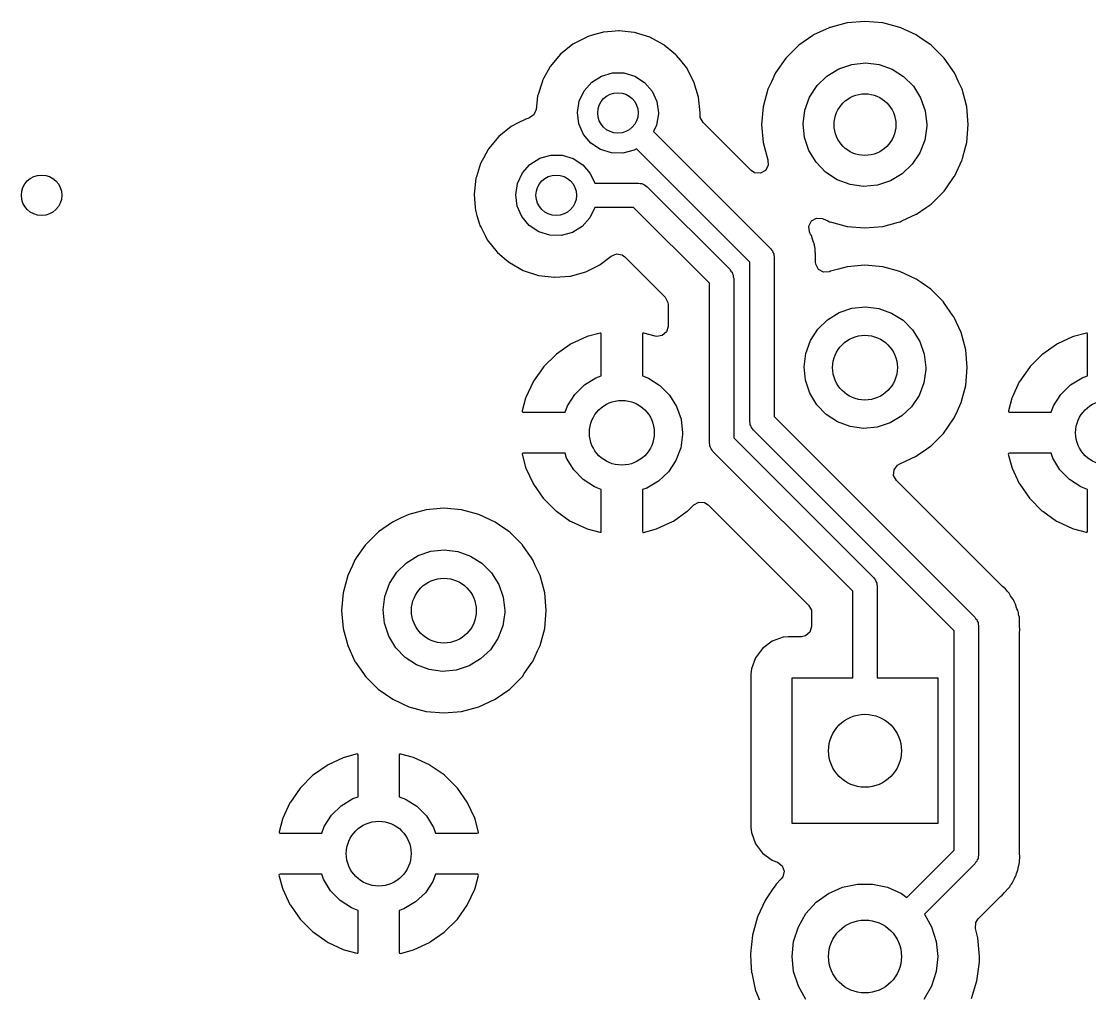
# Model space of a CAD drawing. Extents: x 108 to 192, y -154 to -46.
# Drawn here: x 151.9 to 165.08, y -113.23 to -101.23 of the extents above; entities that cross this region are included whole.
import ezdxf

# ---------------------------------------------------------------- set-up
doc = ezdxf.new("R2010")
doc.units = 0
doc.layers.add('BLACK', color=7, linetype='CONTINUOUS')

msp = doc.modelspace()

# ---------------------------------------------------------------- linework, layer by layer
at = {"layer": 'BLACK', "linetype": 'CONTINUOUS'}
for p, q in [((162.306, -101.231), (162.085, -101.25)), ((162.527, -101.25), (162.306, -101.231)), ((159.062, -101.368), (158.957, -101.399)), ((159.068, -101.367), (159.062, -101.368)), ((159.062, -101.368), (159.062, -101.368)), ((159.074, -101.366), (159.068, -101.367)), ((159.183, -101.356), (159.074, -101.366)), ((159.074, -101.366), (159.074, -101.366)), ((159.265, -101.349), (159.183, -101.356)), ((159.271, -101.349), (159.265, -101.349)), ((159.456, -101.369), (159.271, -101.349)), ((159.271, -101.349), (159.271, -101.349)), ((159.462, -101.369), (159.456, -101.369)), ((159.456, -101.369), (159.456, -101.369)), ((159.651, -101.428), (159.462, -101.369)), ((161.865, -101.31), (161.673, -101.399)), ((161.87, -101.308), (161.865, -101.31)), ((161.865, -101.31), (161.865, -101.31)), ((161.875, -101.306), (161.87, -101.308)), ((161.95, -101.286), (161.875, -101.306)), ((161.875, -101.306), (161.875, -101.306)), ((162.085, -101.25), (161.95, -101.286)), ((162.662, -101.286), (162.527, -101.25)), ((162.737, -101.306), (162.662, -101.286)), ((162.742, -101.308), (162.737, -101.306)), ((162.737, -101.306), (162.737, -101.306)), ((162.747, -101.31), (162.742, -101.308)), ((162.939, -101.399), (162.747, -101.31)), ((162.747, -101.31), (162.747, -101.31)), ((158.782, -101.473), (158.703, -101.514)), ((158.873, -101.425), (158.782, -101.473)), ((158.878, -101.422), (158.873, -101.425)), ((158.873, -101.425), (158.873, -101.425)), ((158.957, -101.399), (158.878, -101.422)), ((159.825, -101.522), (159.651, -101.428)), ((161.664, -101.405), (161.491, -101.526)), ((161.668, -101.402), (161.664, -101.405)), ((161.664, -101.405), (161.664, -101.405)), ((161.673, -101.399), (161.668, -101.402)), ((161.673, -101.399), (161.673, -101.399)), ((162.944, -101.402), (162.939, -101.399)), ((162.939, -101.399), (162.939, -101.399)), ((162.985, -101.431), (162.944, -101.402)), ((163.121, -101.526), (162.985, -101.431)), ((158.703, -101.514), (158.549, -101.638)), ((159.829, -101.526), (159.825, -101.522)), ((159.971, -101.643), (159.829, -101.526)), ((159.829, -101.526), (159.829, -101.526)), ((161.486, -101.529), (161.329, -101.686)), ((161.491, -101.526), (161.486, -101.529)), ((161.491, -101.526), (161.491, -101.526)), ((163.126, -101.529), (163.121, -101.526)), ((163.121, -101.526), (163.121, -101.526)), ((163.283, -101.686), (163.126, -101.529)), ((158.549, -101.638), (158.422, -101.789)), ((159.977, -101.648), (159.971, -101.643)), ((159.981, -101.653), (159.977, -101.648)), ((160.032, -101.715), (159.981, -101.653)), ((159.981, -101.653), (159.981, -101.653)), ((160.102, -101.801), (160.032, -101.715)), ((161.329, -101.686), (161.202, -101.868)), ((161.982, -101.817), (162.142, -101.762)), ((162.142, -101.762), (162.311, -101.744)), ((162.311, -101.744), (162.48, -101.764)), ((162.48, -101.764), (162.64, -101.821)), ((163.41, -101.868), (163.283, -101.686)), ((158.419, -101.795), (158.34, -101.938)), ((158.422, -101.789), (158.419, -101.795)), ((158.419, -101.795), (158.419, -101.795)), ((159.054, -101.906), (159.19, -101.867)), ((159.19, -101.867), (159.332, -101.867)), ((159.332, -101.867), (159.468, -101.908)), ((160.195, -101.976), (160.102, -101.801)), ((161.199, -101.873), (161.151, -101.976)), ((161.202, -101.868), (161.199, -101.873)), ((161.199, -101.873), (161.199, -101.873)), ((161.837, -101.906), (161.982, -101.817)), ((162.64, -101.821), (162.783, -101.912)), ((163.413, -101.873), (163.41, -101.868)), ((163.461, -101.976), (163.413, -101.873)), ((163.413, -101.873), (163.413, -101.873)), ((158.325, -101.969), (158.269, -102.145)), ((158.327, -101.963), (158.325, -101.969)), ((158.325, -101.969), (158.325, -101.969)), ((158.34, -101.938), (158.327, -101.963)), ((158.84, -102.087), (158.934, -101.981)), ((158.934, -101.981), (159.054, -101.906)), ((159.468, -101.908), (159.587, -101.985)), ((159.587, -101.985), (159.679, -102.093)), ((160.252, -102.165), (160.195, -101.976)), ((161.151, -101.976), (161.108, -102.07)), ((161.623, -102.167), (161.715, -102.024)), ((161.715, -102.024), (161.837, -101.906)), ((162.783, -101.912), (162.903, -102.033)), ((163.504, -102.07), (163.461, -101.976)), ((158.267, -102.151), (158.257, -102.241)), ((158.269, -102.145), (158.267, -102.151)), ((158.78, -102.216), (158.84, -102.087)), ((159.679, -102.093), (159.738, -102.222)), ((161.108, -102.07), (161.05, -102.285)), ((162.903, -102.033), (162.993, -102.177)), ((163.562, -102.285), (163.504, -102.07)), ((158.257, -102.241), (158.248, -102.319)), ((158.758, -102.356), (158.78, -102.216)), ((159.738, -102.222), (159.758, -102.362)), ((160.271, -102.362), (160.252, -102.165)), ((161.05, -102.285), (161.031, -102.506)), ((161.565, -102.327), (161.623, -102.167)), ((162.993, -102.177), (163.049, -102.337)), ((163.581, -102.506), (163.562, -102.285)), ((158.158, -102.426), (158.122, -102.437)), ((158.22, -102.385), (158.158, -102.426)), ((158.248, -102.319), (158.22, -102.385)), ((158.776, -102.496), (158.758, -102.356)), ((159.758, -102.374), (159.734, -102.514)), ((159.758, -102.362), (159.758, -102.374)), ((160.271, -102.366), (160.271, -102.362)), ((160.271, -102.39), (160.271, -102.366)), ((160.271, -102.366), (160.271, -102.366)), ((160.274, -102.418), (160.271, -102.39)), ((160.308, -102.481), (160.274, -102.418)), ((161.544, -102.495), (161.565, -102.327)), ((163.049, -102.337), (163.068, -102.506)), ((157.941, -102.53), (157.787, -102.654)), ((158.036, -102.481), (157.941, -102.53)), ((158.111, -102.441), (158.036, -102.481)), ((158.116, -102.438), (158.111, -102.441)), ((158.111, -102.441), (158.111, -102.441)), ((158.122, -102.437), (158.116, -102.438)), ((158.122, -102.437), (158.122, -102.437)), ((158.834, -102.626), (158.776, -102.496)), ((159.734, -102.514), (159.698, -102.59)), ((160.9, -103.073), (160.308, -102.481)), ((161.031, -102.506), (161.05, -102.727)), ((161.561, -102.664), (161.544, -102.495)), ((163.068, -102.527), (163.044, -102.696)), ((163.068, -102.506), (163.068, -102.527)), ((163.562, -102.727), (163.581, -102.506)), ((157.787, -102.654), (157.66, -102.805)), ((158.925, -102.735), (158.834, -102.626)), ((159.698, -102.59), (161.142, -104.034)), ((161.614, -102.826), (161.561, -102.664)), ((157.657, -102.811), (157.598, -102.918)), ((157.66, -102.805), (157.657, -102.811)), ((157.657, -102.811), (157.657, -102.811)), ((159.043, -102.813), (158.925, -102.735)), ((159.178, -102.856), (159.043, -102.813)), ((159.457, -102.821), (159.32, -102.858)), ((159.486, -102.803), (159.457, -102.821)), ((160.886, -104.202), (159.486, -102.803)), ((161.05, -102.727), (161.108, -102.942)), ((163.044, -102.696), (162.984, -102.854)), ((163.51, -102.923), (163.547, -102.784)), ((163.547, -102.784), (163.562, -102.727)), ((157.598, -102.918), (157.565, -102.979)), ((158.172, -102.997), (158.292, -102.922)), ((158.292, -102.922), (158.428, -102.883)), ((158.428, -102.883), (158.57, -102.883)), ((158.57, -102.883), (158.706, -102.924)), ((158.706, -102.924), (158.825, -103.001)), ((159.32, -102.858), (159.178, -102.856)), ((161.108, -102.942), (161.108, -102.942)), ((161.108, -102.942), (161.112, -103.011)), ((161.702, -102.971), (161.614, -102.826)), ((162.984, -102.854), (162.89, -102.996)), ((163.413, -103.139), (163.502, -102.947)), ((163.502, -102.947), (163.504, -102.942)), ((163.502, -102.947), (163.502, -102.947)), ((163.504, -102.942), (163.51, -102.923)), ((157.563, -102.985), (157.511, -103.149)), ((157.565, -102.979), (157.563, -102.985)), ((157.563, -102.985), (157.563, -102.985)), ((158.078, -103.103), (158.172, -102.997)), ((158.825, -103.001), (158.917, -103.109)), ((160.944, -103.101), (160.9, -103.073)), ((161.077, -103.073), (161.015, -103.107)), ((161.112, -103.011), (161.077, -103.073)), ((161.82, -103.093), (161.702, -102.971)), ((162.89, -102.996), (162.767, -103.113)), ((157.505, -103.167), (157.483, -103.364)), ((157.511, -103.149), (157.505, -103.167)), ((158.018, -103.232), (158.078, -103.103)), ((158.917, -103.109), (158.972, -103.228)), ((161.015, -103.107), (160.944, -103.101)), ((161.962, -103.186), (161.82, -103.093)), ((162.122, -103.245), (161.962, -103.186)), ((162.621, -103.2), (162.459, -103.252)), ((162.767, -103.113), (162.621, -103.2)), ((163.303, -103.297), (163.407, -103.148)), ((163.407, -103.148), (163.41, -103.144)), ((163.407, -103.148), (163.407, -103.148)), ((163.41, -103.144), (163.413, -103.139)), ((163.413, -103.139), (163.413, -103.139)), ((157.996, -103.372), (158.018, -103.232)), ((158.972, -103.228), (159.512, -103.228)), ((159.512, -103.228), (159.531, -103.233)), ((159.531, -103.233), (159.551, -103.233)), ((159.551, -103.233), (159.568, -103.243)), ((159.568, -103.243), (159.587, -103.248)), ((159.587, -103.248), (159.601, -103.262)), ((159.601, -103.262), (159.618, -103.272)), ((159.618, -103.272), (160.643, -104.296)), ((162.29, -103.268), (162.122, -103.245)), ((162.459, -103.252), (162.29, -103.268)), ((163.126, -103.483), (163.283, -103.326)), ((163.283, -103.326), (163.303, -103.297)), ((157.483, -103.364), (157.483, -103.37)), ((157.483, -103.37), (157.497, -103.531)), ((158.014, -103.512), (157.996, -103.372)), ((157.497, -103.531), (157.499, -103.561)), ((157.499, -103.561), (157.518, -103.626)), ((158.072, -103.642), (158.014, -103.512)), ((158.972, -103.53), (158.911, -103.658)), ((158.973, -103.528), (158.972, -103.53)), ((159.45, -103.528), (158.973, -103.528)), ((160.386, -104.465), (159.45, -103.528)), ((162.763, -103.695), (162.939, -103.613)), ((162.939, -103.613), (162.944, -103.61)), ((162.939, -103.613), (162.939, -103.613)), ((162.944, -103.61), (163.06, -103.529)), ((163.06, -103.529), (163.121, -103.486)), ((163.121, -103.486), (163.126, -103.483)), ((163.121, -103.486), (163.121, -103.486)), ((157.518, -103.626), (157.549, -103.733)), ((157.549, -103.733), (157.554, -103.751)), ((158.163, -103.751), (158.072, -103.642)), ((158.911, -103.658), (158.815, -103.763)), ((161.614, -103.758), (161.647, -103.695)), ((161.647, -103.695), (161.709, -103.659)), ((161.709, -103.659), (161.78, -103.663)), ((161.78, -103.663), (161.791, -103.668)), ((161.791, -103.668), (161.849, -103.695)), ((161.849, -103.695), (161.87, -103.704)), ((161.87, -103.704), (161.875, -103.706)), ((161.875, -103.706), (161.875, -103.706)), ((161.875, -103.706), (161.894, -103.711)), ((161.894, -103.711), (162.085, -103.762)), ((162.527, -103.762), (162.718, -103.711)), ((162.718, -103.711), (162.737, -103.706)), ((162.737, -103.706), (162.742, -103.704)), ((162.737, -103.706), (162.737, -103.706)), ((162.742, -103.704), (162.763, -103.695)), ((157.554, -103.751), (157.568, -103.778)), ((157.568, -103.778), (157.622, -103.884)), ((158.281, -103.829), (158.163, -103.751)), ((158.416, -103.872), (158.281, -103.829)), ((158.558, -103.874), (158.416, -103.872)), ((158.695, -103.837), (158.558, -103.874)), ((158.815, -103.763), (158.695, -103.837)), ((161.621, -103.828), (161.614, -103.758)), ((161.626, -103.84), (161.621, -103.828)), ((161.634, -103.858), (161.626, -103.84)), ((161.645, -103.876), (161.634, -103.858)), ((161.658, -103.921), (161.645, -103.876)), ((162.085, -103.762), (162.306, -103.781)), ((162.306, -103.781), (162.527, -103.762)), ((157.622, -103.884), (157.644, -103.927)), ((157.644, -103.927), (157.767, -104.082)), ((161.662, -103.932), (161.658, -103.921)), ((161.676, -103.968), (161.662, -103.932)), ((161.679, -103.975), (161.676, -103.968)), ((161.676, -103.968), (161.676, -103.968)), ((161.68, -103.983), (161.679, -103.975)), ((161.682, -103.996), (161.68, -103.983)), ((161.68, -103.983), (161.68, -103.983)), ((161.686, -104.016), (161.682, -103.996)), ((157.767, -104.082), (157.772, -104.086)), ((157.772, -104.086), (157.772, -104.086)), ((157.772, -104.086), (157.883, -104.181)), ((159.039, -104.234), (159.174, -104.128)), ((159.174, -104.128), (159.24, -104.102)), ((159.24, -104.102), (159.31, -104.115)), ((159.31, -104.115), (159.341, -104.138)), ((159.341, -104.138), (159.841, -104.638)), ((161.142, -104.034), (161.152, -104.051)), ((161.152, -104.051), (161.166, -104.065)), ((161.166, -104.065), (161.171, -104.084)), ((161.171, -104.084), (161.181, -104.101)), ((161.181, -104.101), (161.181, -104.121)), ((161.181, -104.121), (161.186, -104.14)), ((161.186, -104.14), (161.186, -106.11)), ((161.692, -104.036), (161.686, -104.016)), ((161.693, -104.071), (161.692, -104.036)), ((161.693, -104.082), (161.693, -104.071)), ((161.694, -104.094), (161.693, -104.082)), ((161.695, -104.099), (161.694, -104.094)), ((161.695, -104.128), (161.695, -104.099)), ((161.695, -104.132), (161.695, -104.128)), ((161.697, -104.202), (161.695, -104.132)), ((157.883, -104.181), (157.918, -104.21)), ((157.918, -104.21), (158.09, -104.307)), ((158.868, -104.32), (159.033, -104.236)), ((159.033, -104.236), (159.039, -104.234)), ((159.033, -104.236), (159.033, -104.236)), ((160.886, -106.172), (160.886, -104.202)), ((161.699, -104.23), (161.697, -104.202)), ((161.697, -104.202), (161.697, -104.202)), ((161.732, -104.293), (161.699, -104.23)), ((162.087, -104.262), (161.98, -104.29)), ((162.306, -104.243), (162.087, -104.262)), ((162.525, -104.262), (162.306, -104.243)), ((162.738, -104.319), (162.525, -104.262)), ((158.09, -104.307), (158.278, -104.368)), ((158.278, -104.368), (158.475, -104.391)), ((158.475, -104.391), (158.481, -104.391)), ((158.481, -104.391), (158.666, -104.376)), ((158.481, -104.391), (158.481, -104.391)), ((158.666, -104.376), (158.666, -104.376)), ((158.666, -104.376), (158.672, -104.376)), ((158.672, -104.376), (158.862, -104.323)), ((158.862, -104.323), (158.868, -104.32)), ((158.868, -104.32), (158.868, -104.32)), ((160.643, -104.296), (160.652, -104.314)), ((160.652, -104.314), (160.666, -104.327)), ((160.666, -104.327), (160.672, -104.347)), ((160.672, -104.347), (160.681, -104.364)), ((160.681, -104.364), (160.681, -104.383)), ((160.681, -104.383), (160.686, -104.402)), ((160.686, -104.402), (160.686, -106.372)), ((161.794, -104.327), (161.732, -104.293)), ((161.865, -104.323), (161.794, -104.327)), ((161.869, -104.321), (161.865, -104.323)), ((161.874, -104.319), (161.869, -104.321)), ((161.879, -104.317), (161.874, -104.319)), ((161.98, -104.29), (161.879, -104.317)), ((162.938, -104.412), (162.738, -104.319)), ((160.386, -106.434), (160.386, -104.465)), ((163.001, -104.456), (162.938, -104.412)), ((163.118, -104.538), (163.001, -104.456)), ((159.841, -104.638), (159.875, -104.701)), ((163.274, -104.694), (163.118, -104.538)), ((159.875, -104.701), (159.878, -104.727)), ((159.878, -104.727), (159.878, -104.997)), ((161.987, -104.827), (162.145, -104.773)), ((162.145, -104.773), (162.311, -104.756)), ((162.311, -104.756), (162.477, -104.776)), ((162.477, -104.776), (162.635, -104.832)), ((163.277, -104.698), (163.274, -104.694)), ((163.396, -104.869), (163.277, -104.698)), ((163.277, -104.698), (163.277, -104.698)), ((161.725, -105.032), (161.844, -104.915)), ((161.844, -104.915), (161.987, -104.827)), ((162.635, -104.832), (162.776, -104.921)), ((162.776, -104.921), (162.894, -105.04)), ((163.4, -104.874), (163.396, -104.869)), ((163.402, -104.879), (163.4, -104.874)), ((163.406, -104.888), (163.402, -104.879)), ((163.402, -104.879), (163.402, -104.879)), ((163.493, -105.074), (163.406, -104.888)), ((159.878, -104.997), (159.858, -105.065)), ((161.634, -105.173), (161.725, -105.032)), ((162.894, -105.04), (162.982, -105.182)), ((158.869, -105.126), (158.68, -105.214)), ((158.879, -105.122), (158.869, -105.126)), ((159.039, -105.079), (158.879, -105.122)), ((159.048, -105.08), (159.039, -105.079)), ((159.052, -105.094), (159.048, -105.08)), ((159.052, -105.609), (159.052, -105.094)), ((159.563, -105.081), (159.56, -105.088)), ((159.56, -105.088), (159.56, -105.609)), ((159.577, -105.08), (159.563, -105.081)), ((159.719, -105.118), (159.577, -105.08)), ((159.734, -105.121), (159.719, -105.118)), ((159.804, -105.111), (159.734, -105.121)), ((159.858, -105.065), (159.804, -105.111)), ((161.577, -105.33), (161.634, -105.173)), ((162.982, -105.182), (163.037, -105.34)), ((163.55, -105.287), (163.493, -105.074)), ((164.869, -105.126), (164.68, -105.214)), ((164.879, -105.122), (164.869, -105.126)), ((165.039, -105.079), (164.879, -105.122)), ((165.048, -105.08), (165.039, -105.079)), ((165.052, -105.094), (165.048, -105.08)), ((165.052, -105.609), (165.052, -105.094)), ((158.67, -105.219), (158.499, -105.339)), ((158.68, -105.214), (158.67, -105.219)), ((163.569, -105.506), (163.55, -105.287)), ((164.67, -105.219), (164.499, -105.339)), ((164.68, -105.214), (164.67, -105.219)), ((158.49, -105.346), (158.343, -105.494)), ((158.499, -105.339), (158.49, -105.346)), ((161.556, -105.496), (161.577, -105.33)), ((163.037, -105.34), (163.056, -105.506)), ((164.49, -105.346), (164.343, -105.494)), ((164.499, -105.339), (164.49, -105.346)), ((158.335, -105.503), (158.216, -105.674)), ((158.343, -105.494), (158.335, -105.503)), ((161.572, -105.662), (161.556, -105.496)), ((163.056, -105.527), (163.032, -105.693)), ((163.056, -105.506), (163.056, -105.527)), ((163.55, -105.725), (163.569, -105.506)), ((164.335, -105.503), (164.216, -105.674)), ((164.343, -105.494), (164.335, -105.503)), ((158.21, -105.683), (158.122, -105.873)), ((158.216, -105.674), (158.21, -105.683)), ((158.725, -105.836), (158.844, -105.719)), ((158.844, -105.719), (158.987, -105.631)), ((158.987, -105.631), (159.052, -105.609)), ((159.56, -105.609), (159.635, -105.636)), ((159.635, -105.636), (159.776, -105.725)), ((161.625, -105.821), (161.572, -105.662)), ((163.032, -105.693), (162.973, -105.849)), ((164.21, -105.683), (164.122, -105.873)), ((164.216, -105.674), (164.21, -105.683)), ((164.725, -105.836), (164.844, -105.719)), ((164.844, -105.719), (164.987, -105.631)), ((164.987, -105.631), (165.052, -105.609)), ((158.634, -105.976), (158.725, -105.836)), ((159.776, -105.725), (159.894, -105.844)), ((159.894, -105.844), (159.982, -105.986)), ((161.712, -105.964), (161.625, -105.821)), ((162.973, -105.849), (162.881, -105.988)), ((163.493, -105.938), (163.55, -105.725)), ((164.634, -105.976), (164.725, -105.836)), ((158.118, -105.883), (158.076, -106.038)), ((158.122, -105.873), (158.118, -105.883)), ((158.605, -106.056), (158.634, -105.976)), ((159.982, -105.986), (160.037, -106.144)), ((161.828, -106.084), (161.712, -105.964)), ((163.459, -106.012), (163.493, -105.938)), ((164.118, -105.883), (164.076, -106.038)), ((164.122, -105.873), (164.118, -105.883)), ((164.605, -106.056), (164.634, -105.976)), ((158.076, -106.038), (158.077, -106.052)), ((158.077, -106.052), (158.085, -106.056)), ((158.085, -106.056), (158.605, -106.056)), ((161.186, -106.11), (163.662, -108.586)), ((161.968, -106.175), (161.828, -106.084)), ((162.759, -106.103), (162.616, -106.189)), ((162.881, -105.988), (162.759, -106.103)), ((163.402, -106.133), (163.446, -106.038)), ((163.446, -106.038), (163.459, -106.012)), ((164.076, -106.038), (164.077, -106.052)), ((164.077, -106.052), (164.085, -106.056)), ((164.085, -106.056), (164.605, -106.056)), ((160.037, -106.144), (160.056, -106.31)), ((160.891, -106.191), (160.886, -106.172)), ((160.891, -106.211), (160.891, -106.191)), ((160.901, -106.228), (160.891, -106.211)), ((160.906, -106.247), (160.901, -106.228)), ((160.92, -106.261), (160.906, -106.247)), ((162.125, -106.234), (161.968, -106.175)), ((162.29, -106.256), (162.125, -106.234)), ((162.457, -106.241), (162.29, -106.256)), ((162.616, -106.189), (162.457, -106.241)), ((163.274, -106.318), (163.4, -106.138)), ((163.4, -106.138), (163.402, -106.133)), ((163.402, -106.133), (163.402, -106.133)), ((160.056, -106.331), (160.032, -106.496)), ((160.056, -106.31), (160.056, -106.331)), ((160.686, -106.372), (162.412, -108.098)), ((160.93, -106.278), (160.92, -106.261)), ((163.406, -108.754), (160.93, -106.278)), ((163.118, -106.474), (163.274, -106.318)), ((160.032, -106.496), (159.973, -106.653)), ((160.392, -106.454), (160.386, -106.434)), ((160.392, -106.473), (160.392, -106.454)), ((160.401, -106.49), (160.392, -106.473)), ((160.407, -106.509), (160.401, -106.49)), ((160.421, -106.523), (160.407, -106.509)), ((163.039, -106.529), (163.114, -106.477)), ((163.114, -106.477), (163.118, -106.474)), ((163.114, -106.477), (163.114, -106.477)), ((158.076, -106.568), (158.075, -106.576)), ((158.075, -106.576), (158.118, -106.736)), ((158.09, -106.564), (158.076, -106.568)), ((158.605, -106.564), (158.09, -106.564)), ((158.625, -106.624), (158.605, -106.564)), ((158.712, -106.767), (158.625, -106.624)), ((160.43, -106.541), (160.421, -106.523)), ((162.156, -108.266), (160.43, -106.541)), ((162.738, -106.693), (162.938, -106.6)), ((162.938, -106.6), (162.971, -106.576)), ((162.971, -106.576), (163.039, -106.529)), ((164.076, -106.568), (164.075, -106.576)), ((164.075, -106.576), (164.118, -106.736)), ((164.09, -106.564), (164.076, -106.568)), ((164.605, -106.564), (164.09, -106.564)), ((164.625, -106.624), (164.605, -106.564)), ((164.712, -106.767), (164.625, -106.624)), ((158.118, -106.736), (158.122, -106.747)), ((158.122, -106.747), (158.21, -106.936)), ((158.828, -106.888), (158.712, -106.767)), ((159.973, -106.653), (159.881, -106.792)), ((162.66, -106.837), (162.666, -106.766)), ((162.666, -106.766), (162.708, -106.709)), ((162.708, -106.709), (162.738, -106.693)), ((162.738, -106.693), (162.738, -106.693)), ((164.118, -106.736), (164.122, -106.747)), ((164.122, -106.747), (164.21, -106.936)), ((164.828, -106.888), (164.712, -106.767)), ((158.968, -106.979), (158.828, -106.888)), ((159.759, -106.907), (159.616, -106.993)), ((159.881, -106.792), (159.759, -106.907)), ((162.694, -106.899), (162.66, -106.837)), ((163.995, -108.2), (162.694, -106.899)), ((164.968, -106.979), (164.828, -106.888)), ((158.21, -106.936), (158.216, -106.946)), ((158.216, -106.946), (158.335, -107.117)), ((159.052, -107.011), (158.968, -106.979)), ((159.052, -107.531), (159.052, -107.011)), ((159.616, -106.993), (159.56, -107.011)), ((159.56, -107.011), (159.56, -107.526)), ((164.21, -106.936), (164.216, -106.946)), ((164.216, -106.946), (164.335, -107.117)), ((165.052, -107.011), (164.968, -106.979)), ((165.052, -107.531), (165.052, -107.011)), ((158.335, -107.117), (158.343, -107.125)), ((158.343, -107.125), (158.49, -107.273)), ((160.194, -107.201), (160.256, -107.167)), ((160.256, -107.167), (160.327, -107.172)), ((160.327, -107.172), (160.372, -107.201)), ((164.335, -107.117), (164.343, -107.125)), ((164.343, -107.125), (164.49, -107.273)), ((156.89, -107.262), (156.678, -107.319)), ((157.11, -107.243), (156.89, -107.262)), ((157.329, -107.262), (157.11, -107.243)), ((157.542, -107.319), (157.329, -107.262)), ((158.49, -107.273), (158.499, -107.28)), ((158.499, -107.28), (158.67, -107.4)), ((159.942, -107.4), (160.113, -107.28)), ((160.113, -107.28), (160.122, -107.273)), ((160.122, -107.273), (160.194, -107.201)), ((160.372, -107.201), (161.611, -108.44)), ((164.49, -107.273), (164.499, -107.28)), ((164.499, -107.28), (164.67, -107.4)), ((156.474, -107.415), (156.302, -107.535)), ((156.478, -107.412), (156.474, -107.415)), ((156.474, -107.415), (156.474, -107.415)), ((156.483, -107.41), (156.478, -107.412)), ((156.584, -107.362), (156.483, -107.41)), ((156.483, -107.41), (156.483, -107.41)), ((156.678, -107.319), (156.584, -107.362)), ((157.742, -107.412), (157.542, -107.319)), ((157.796, -107.45), (157.742, -107.412)), ((158.67, -107.4), (158.68, -107.406)), ((158.68, -107.406), (158.869, -107.494)), ((159.743, -107.494), (159.932, -107.406)), ((159.932, -107.406), (159.942, -107.4)), ((164.67, -107.4), (164.68, -107.406)), ((164.68, -107.406), (164.869, -107.494)), ((156.298, -107.538), (156.142, -107.694)), ((156.302, -107.535), (156.298, -107.538)), ((156.302, -107.535), (156.302, -107.535)), ((157.912, -107.531), (157.796, -107.45)), ((157.922, -107.538), (157.912, -107.531)), ((158.078, -107.694), (157.922, -107.538)), ((158.869, -107.494), (158.879, -107.498)), ((158.879, -107.498), (159.035, -107.539)), ((159.035, -107.539), (159.049, -107.539)), ((159.049, -107.539), (159.052, -107.531)), ((159.56, -107.526), (159.564, -107.54)), ((159.564, -107.54), (159.573, -107.541)), ((159.573, -107.541), (159.733, -107.498)), ((159.733, -107.498), (159.743, -107.494)), ((164.869, -107.494), (164.879, -107.498)), ((164.879, -107.498), (165.035, -107.539)), ((165.035, -107.539), (165.049, -107.539)), ((165.049, -107.539), (165.052, -107.531)), ((156.139, -107.698), (156.028, -107.856)), ((156.142, -107.694), (156.139, -107.698)), ((156.139, -107.698), (156.139, -107.698)), ((158.081, -107.698), (158.078, -107.694)), ((158.191, -107.856), (158.081, -107.698)), ((158.081, -107.698), (158.081, -107.698)), ((156.648, -107.915), (156.791, -107.827)), ((156.791, -107.827), (156.949, -107.773)), ((156.949, -107.773), (157.115, -107.756)), ((157.115, -107.756), (157.281, -107.776)), ((157.281, -107.776), (157.439, -107.832)), ((157.439, -107.832), (157.58, -107.921)), ((155.981, -107.948), (155.923, -108.074)), ((156.013, -107.879), (155.981, -107.948)), ((156.016, -107.874), (156.013, -107.879)), ((156.013, -107.879), (156.013, -107.879)), ((156.028, -107.856), (156.016, -107.874)), ((156.529, -108.032), (156.648, -107.915)), ((157.58, -107.921), (157.698, -108.04)), ((158.204, -107.874), (158.191, -107.856)), ((158.206, -107.879), (158.204, -107.874)), ((158.238, -107.948), (158.206, -107.879)), ((158.206, -107.879), (158.206, -107.879)), ((158.297, -108.074), (158.238, -107.948)), ((155.923, -108.074), (155.866, -108.287)), ((156.438, -108.173), (156.529, -108.032)), ((157.698, -108.04), (157.786, -108.182)), ((158.354, -108.287), (158.297, -108.074)), ((156.381, -108.33), (156.438, -108.173)), ((157.786, -108.182), (157.841, -108.34)), ((162.412, -108.098), (162.422, -108.115)), ((162.422, -108.115), (162.436, -108.129)), ((162.436, -108.129), (162.441, -108.148)), ((162.441, -108.148), (162.451, -108.165)), ((162.451, -108.165), (162.451, -108.185)), ((162.451, -108.185), (162.456, -108.204)), ((162.456, -108.204), (162.456, -109.336)), ((164.004, -108.208), (163.995, -108.2)), ((164.04, -108.238), (164.004, -108.208)), ((155.866, -108.287), (155.847, -108.506)), ((156.36, -108.496), (156.381, -108.33)), ((157.841, -108.34), (157.86, -108.506)), ((158.373, -108.506), (158.354, -108.287)), ((162.156, -109.336), (162.156, -108.266)), ((164.052, -108.255), (164.04, -108.238)), ((164.065, -108.27), (164.052, -108.255)), ((164.08, -108.285), (164.065, -108.27)), ((164.085, -108.292), (164.08, -108.285)), ((164.104, -108.325), (164.085, -108.292)), ((164.11, -108.335), (164.104, -108.325)), ((164.114, -108.34), (164.11, -108.335)), ((164.138, -108.372), (164.114, -108.34)), ((161.611, -108.44), (161.645, -108.502)), ((164.146, -108.392), (164.138, -108.372)), ((164.154, -108.41), (164.146, -108.392)), ((164.165, -108.428), (164.154, -108.41)), ((164.178, -108.473), (164.165, -108.428)), ((164.182, -108.484), (164.178, -108.473)), ((164.191, -108.506), (164.182, -108.484)), ((155.847, -108.506), (155.866, -108.725)), ((156.376, -108.662), (156.36, -108.496)), ((157.86, -108.527), (157.836, -108.693)), ((157.86, -108.506), (157.86, -108.527)), ((158.354, -108.725), (158.373, -108.506)), ((161.645, -108.502), (161.647, -108.529)), ((161.647, -108.529), (161.647, -108.701)), ((163.662, -108.586), (163.672, -108.603)), ((163.672, -108.603), (163.686, -108.617)), ((163.686, -108.617), (163.691, -108.636)), ((164.196, -108.52), (164.191, -108.506)), ((164.199, -108.527), (164.196, -108.52)), ((164.196, -108.52), (164.196, -108.52)), ((164.2, -108.535), (164.199, -108.527)), ((164.202, -108.548), (164.2, -108.535)), ((164.2, -108.535), (164.2, -108.535)), ((164.206, -108.568), (164.202, -108.548)), ((164.212, -108.588), (164.206, -108.568)), ((164.212, -108.616), (164.212, -108.588)), ((164.213, -108.634), (164.212, -108.616)), ((155.866, -108.725), (155.923, -108.938)), ((156.429, -108.821), (156.376, -108.662)), ((157.836, -108.693), (157.777, -108.849)), ((158.297, -108.938), (158.354, -108.725)), ((161.647, -108.701), (161.627, -108.77)), ((163.406, -111.464), (163.406, -108.754)), ((163.691, -108.636), (163.701, -108.653)), ((163.701, -108.653), (163.701, -108.673)), ((163.701, -108.673), (163.706, -108.692)), ((163.706, -108.692), (163.706, -111.526)), ((164.214, -108.646), (164.213, -108.634)), ((164.214, -108.651), (164.214, -108.646)), ((164.214, -108.68), (164.214, -108.651)), ((164.215, -108.684), (164.214, -108.68)), ((164.217, -108.754), (164.215, -108.684)), ((164.215, -108.762), (164.217, -108.754)), ((156.516, -108.964), (156.429, -108.821)), ((157.777, -108.849), (157.684, -108.988)), ((161.159, -108.885), (161.043, -108.973)), ((161.296, -108.834), (161.159, -108.885)), ((161.358, -108.828), (161.296, -108.834)), ((161.522, -108.828), (161.358, -108.828)), ((161.574, -108.816), (161.522, -108.828)), ((161.627, -108.77), (161.574, -108.816)), ((164.214, -108.774), (164.215, -108.762)), ((164.214, -111.489), (164.214, -108.774)), ((164.215, -108.762), (164.215, -108.762)), ((155.923, -108.938), (155.953, -109.003)), ((155.953, -109.003), (156.013, -109.133)), ((156.632, -109.084), (156.516, -108.964)), ((157.684, -108.988), (157.563, -109.103)), ((158.206, -109.133), (158.267, -109.003)), ((158.267, -109.003), (158.297, -108.938)), ((161.043, -108.973), (160.955, -109.089)), ((156.013, -109.133), (156.013, -109.133)), ((156.013, -109.133), (156.016, -109.138)), ((156.016, -109.138), (156.019, -109.142)), ((156.019, -109.142), (156.019, -109.142)), ((156.019, -109.142), (156.119, -109.284)), ((156.772, -109.175), (156.632, -109.084)), ((157.563, -109.103), (157.42, -109.189)), ((158.101, -109.284), (158.201, -109.142)), ((158.201, -109.142), (158.204, -109.138)), ((158.201, -109.142), (158.201, -109.142)), ((158.204, -109.138), (158.206, -109.133)), ((158.206, -109.133), (158.206, -109.133)), ((160.955, -109.089), (160.904, -109.226)), ((156.928, -109.234), (156.772, -109.175)), ((157.094, -109.256), (156.928, -109.234)), ((157.261, -109.241), (157.094, -109.256)), ((157.42, -109.189), (157.261, -109.241)), ((160.904, -109.226), (160.897, -109.288)), ((156.119, -109.284), (156.142, -109.318)), ((156.142, -109.318), (156.298, -109.474)), ((157.922, -109.474), (158.078, -109.318)), ((158.078, -109.318), (158.101, -109.284)), ((160.897, -109.288), (160.897, -111.184)), ((161.406, -111.136), (161.406, -109.336)), ((161.406, -109.336), (162.156, -109.336)), ((162.456, -109.336), (163.206, -109.336)), ((163.206, -109.336), (163.206, -111.136)), ((156.298, -109.474), (156.478, -109.6)), ((157.742, -109.6), (157.922, -109.474)), ((156.478, -109.6), (156.678, -109.693)), ((157.542, -109.693), (157.742, -109.6)), ((156.678, -109.693), (156.89, -109.75)), ((156.89, -109.75), (157.11, -109.769)), ((157.11, -109.769), (157.329, -109.75)), ((157.329, -109.75), (157.542, -109.693)), ((155.869, -110.322), (155.68, -110.41)), ((155.879, -110.318), (155.869, -110.322)), ((156.039, -110.275), (155.879, -110.318)), ((156.048, -110.276), (156.039, -110.275)), ((156.052, -110.29), (156.048, -110.276)), ((156.052, -110.805), (156.052, -110.29)), ((156.563, -110.277), (156.56, -110.285)), ((156.56, -110.285), (156.56, -110.805)), ((156.577, -110.276), (156.563, -110.277)), ((156.733, -110.318), (156.577, -110.276)), ((156.743, -110.322), (156.733, -110.318)), ((156.932, -110.41), (156.743, -110.322)), ((155.67, -110.416), (155.499, -110.535)), ((155.68, -110.41), (155.67, -110.416)), ((156.942, -110.416), (156.932, -110.41)), ((157.113, -110.535), (156.942, -110.416)), ((155.49, -110.543), (155.343, -110.69)), ((155.499, -110.535), (155.49, -110.543)), ((157.122, -110.543), (157.113, -110.535)), ((157.269, -110.69), (157.122, -110.543)), ((155.335, -110.699), (155.216, -110.87)), ((155.343, -110.69), (155.335, -110.699)), ((157.277, -110.699), (157.269, -110.69)), ((157.396, -110.87), (157.277, -110.699)), ((155.844, -110.915), (155.987, -110.827)), ((155.987, -110.827), (156.052, -110.805)), ((156.56, -110.805), (156.635, -110.832)), ((156.635, -110.832), (156.776, -110.921)), ((155.21, -110.88), (155.122, -111.069)), ((155.216, -110.87), (155.21, -110.88)), ((155.725, -111.032), (155.844, -110.915)), ((156.776, -110.921), (156.894, -111.04)), ((157.402, -110.88), (157.396, -110.87)), ((157.49, -111.069), (157.402, -110.88)), ((155.118, -111.079), (155.076, -111.235)), ((155.122, -111.069), (155.118, -111.079)), ((155.634, -111.173), (155.725, -111.032)), ((156.894, -111.04), (156.982, -111.182)), ((157.494, -111.079), (157.49, -111.069)), ((157.537, -111.239), (157.494, -111.079)), ((155.076, -111.235), (155.077, -111.249)), ((155.077, -111.249), (155.085, -111.252)), ((155.085, -111.252), (155.605, -111.252)), ((155.605, -111.252), (155.634, -111.173)), ((156.982, -111.182), (157.007, -111.252)), ((157.007, -111.252), (157.522, -111.252)), ((157.522, -111.252), (157.536, -111.248)), ((157.536, -111.248), (157.537, -111.239)), ((160.897, -111.184), (160.904, -111.246)), ((160.904, -111.246), (160.955, -111.383)), ((163.206, -111.136), (161.406, -111.136)), ((160.955, -111.383), (161.043, -111.499)), ((161.043, -111.499), (161.159, -111.587)), ((162.824, -112.046), (163.406, -111.464)), ((164.215, -111.501), (164.214, -111.489)), ((164.219, -111.547), (164.215, -111.501)), ((161.159, -111.587), (161.168, -111.59)), ((161.168, -111.59), (161.168, -111.59)), ((161.168, -111.59), (161.227, -111.612)), ((161.227, -111.612), (161.284, -111.655)), ((161.284, -111.655), (161.309, -111.721)), ((163.662, -111.632), (163.039, -112.255)), ((163.672, -111.615), (163.662, -111.632)), ((163.686, -111.601), (163.672, -111.615)), ((163.691, -111.582), (163.686, -111.601)), ((163.701, -111.565), (163.691, -111.582)), ((163.706, -111.526), (163.701, -111.545)), ((163.701, -111.545), (163.701, -111.565)), ((164.201, -111.666), (164.203, -111.654)), ((164.203, -111.654), (164.213, -111.617)), ((164.213, -111.617), (164.214, -111.609)), ((164.214, -111.588), (164.216, -111.568)), ((164.214, -111.609), (164.214, -111.588)), ((164.216, -111.568), (164.218, -111.555)), ((164.218, -111.555), (164.219, -111.547)), ((155.076, -111.764), (155.075, -111.773)), ((155.075, -111.773), (155.118, -111.933)), ((155.09, -111.76), (155.076, -111.764)), ((155.605, -111.76), (155.09, -111.76)), ((155.625, -111.821), (155.605, -111.76)), ((157.007, -111.76), (156.973, -111.849)), ((157.527, -111.76), (157.007, -111.76)), ((157.494, -111.933), (157.536, -111.777)), ((157.535, -111.763), (157.527, -111.76)), ((157.536, -111.777), (157.535, -111.763)), ((161.309, -111.721), (161.293, -111.791)), ((164.151, -111.811), (164.169, -111.777)), ((164.169, -111.777), (164.172, -111.773)), ((164.169, -111.777), (164.169, -111.777)), ((164.172, -111.773), (164.173, -111.77)), ((164.173, -111.77), (164.178, -111.75)), ((164.178, -111.75), (164.185, -111.731)), ((164.185, -111.731), (164.193, -111.711)), ((164.193, -111.711), (164.201, -111.666)), ((155.712, -111.964), (155.625, -111.821)), ((156.973, -111.849), (156.881, -111.988)), ((161.205, -111.891), (161.162, -111.954)), ((161.208, -111.887), (161.205, -111.891)), ((161.205, -111.891), (161.205, -111.891)), ((161.274, -111.817), (161.208, -111.887)), ((161.293, -111.791), (161.274, -111.817)), ((162.028, -111.92), (162.212, -111.881)), ((162.212, -111.881), (162.4, -111.881)), ((162.4, -111.881), (162.584, -111.92)), ((164.061, -111.95), (164.093, -111.916)), ((164.093, -111.916), (164.097, -111.909)), ((164.097, -111.909), (164.103, -111.897)), ((164.103, -111.897), (164.114, -111.881)), ((164.114, -111.881), (164.122, -111.87)), ((164.122, -111.87), (164.127, -111.864)), ((164.127, -111.864), (164.136, -111.845)), ((164.136, -111.845), (164.146, -111.821)), ((164.146, -111.821), (164.151, -111.811)), ((155.118, -111.933), (155.122, -111.943)), ((155.122, -111.943), (155.21, -112.132)), ((155.828, -112.084), (155.712, -111.964)), ((156.881, -111.988), (156.759, -112.103)), ((157.402, -112.132), (157.49, -111.943)), ((157.49, -111.943), (157.494, -111.933)), ((161.162, -111.954), (161.077, -112.078)), ((161.704, -112.107), (161.856, -111.997)), ((161.856, -111.997), (162.028, -111.92)), ((162.584, -111.92), (162.756, -111.997)), ((162.756, -111.997), (162.824, -112.046)), ((163.704, -112.309), (163.964, -112.05)), ((163.964, -112.05), (163.972, -112.042)), ((163.972, -112.042), (163.979, -112.037)), ((163.972, -112.042), (163.972, -112.042)), ((163.979, -112.037), (163.998, -112.017)), ((163.998, -112.017), (164.028, -111.986)), ((164.028, -111.986), (164.03, -111.983)), ((164.03, -111.983), (164.051, -111.962)), ((164.051, -111.962), (164.054, -111.959)), ((164.054, -111.959), (164.061, -111.95)), ((155.21, -112.132), (155.216, -112.142)), ((155.216, -112.142), (155.335, -112.313)), ((155.968, -112.175), (155.828, -112.084)), ((156.052, -112.207), (155.968, -112.175)), ((156.759, -112.103), (156.616, -112.189)), ((157.277, -112.313), (157.396, -112.142)), ((157.396, -112.142), (157.402, -112.132)), ((161.077, -112.078), (160.98, -112.288)), ((161.578, -112.247), (161.704, -112.107)), ((155.335, -112.313), (155.343, -112.322)), ((156.052, -112.727), (156.052, -112.207)), ((156.616, -112.189), (156.56, -112.207)), ((156.56, -112.207), (156.56, -112.722)), ((157.269, -112.322), (157.277, -112.313)), ((160.98, -112.288), (160.918, -112.511)), ((161.484, -112.41), (161.578, -112.247)), ((163.039, -112.255), (163.128, -112.41)), ((163.674, -112.358), (163.704, -112.309)), ((155.343, -112.322), (155.49, -112.469)), ((157.122, -112.469), (157.269, -112.322)), ((161.426, -112.589), (161.484, -112.41)), ((163.128, -112.41), (163.186, -112.589)), ((163.671, -112.429), (163.674, -112.358)), ((163.7, -112.545), (163.671, -112.429)), ((155.49, -112.469), (155.499, -112.477)), ((155.499, -112.477), (155.67, -112.596)), ((156.942, -112.596), (157.113, -112.477)), ((157.113, -112.477), (157.122, -112.469)), ((160.918, -112.511), (160.893, -112.741)), ((163.719, -112.776), (163.7, -112.545)), ((155.67, -112.596), (155.68, -112.602)), ((155.68, -112.602), (155.869, -112.69)), ((155.869, -112.69), (155.879, -112.694)), ((155.879, -112.694), (156.035, -112.736)), ((156.573, -112.737), (156.733, -112.694)), ((156.733, -112.694), (156.743, -112.69)), ((156.743, -112.69), (156.932, -112.602)), ((156.932, -112.602), (156.942, -112.596)), ((161.406, -112.776), (161.426, -112.589)), ((163.186, -112.589), (163.206, -112.776)), ((156.035, -112.736), (156.049, -112.735)), ((156.049, -112.735), (156.052, -112.727)), ((156.56, -112.722), (156.564, -112.736)), ((156.564, -112.736), (156.573, -112.737)), ((160.893, -112.741), (160.893, -112.747)), ((160.893, -112.747), (160.893, -112.747)), ((160.893, -112.747), (160.899, -112.845)), ((161.426, -112.963), (161.406, -112.776)), ((163.206, -112.776), (163.186, -112.963)), ((163.718, -112.833), (163.719, -112.779)), ((163.718, -112.845), (163.718, -112.833)), ((163.719, -112.779), (163.719, -112.776)), ((163.719, -112.779), (163.719, -112.779)), ((160.899, -112.845), (160.906, -112.973)), ((160.906, -112.973), (160.908, -112.978)), ((161.484, -113.142), (161.426, -112.963)), ((163.186, -112.963), (163.128, -113.142)), ((163.687, -113.075), (163.718, -112.845)), ((160.908, -112.978), (160.908, -112.978)), ((160.908, -112.978), (160.94, -113.121)), ((163.62, -113.296), (163.687, -113.075)), ((160.94, -113.121), (160.957, -113.199)), ((160.957, -113.199), (160.959, -113.203)), ((160.959, -113.203), (160.959, -113.203)), ((160.959, -113.203), (161.006, -113.317)), ((161.578, -113.305), (161.484, -113.142)), ((163.128, -113.142), (163.034, -113.305))]:
    msp.add_line(p, q, dxfattribs=at)
at = {"layer": 'BLACK'}
for centre, radius in [((159.258, -102.362), 0.25), ((162.306, -102.506), 0.381), ((152.146, -103.378), 0.25), ((158.496, -103.378), 0.25), ((162.306, -105.506), 0.4), ((159.306, -106.31), 0.4), ((165.306, -106.31), 0.4), ((157.11, -108.506), 0.4), ((162.306, -110.236), 0.45), ((156.306, -111.506), 0.4), ((162.306, -112.776), 0.45)]:
    msp.add_circle(centre, radius, dxfattribs=at)

doc.saveas('drawing.dxf')
